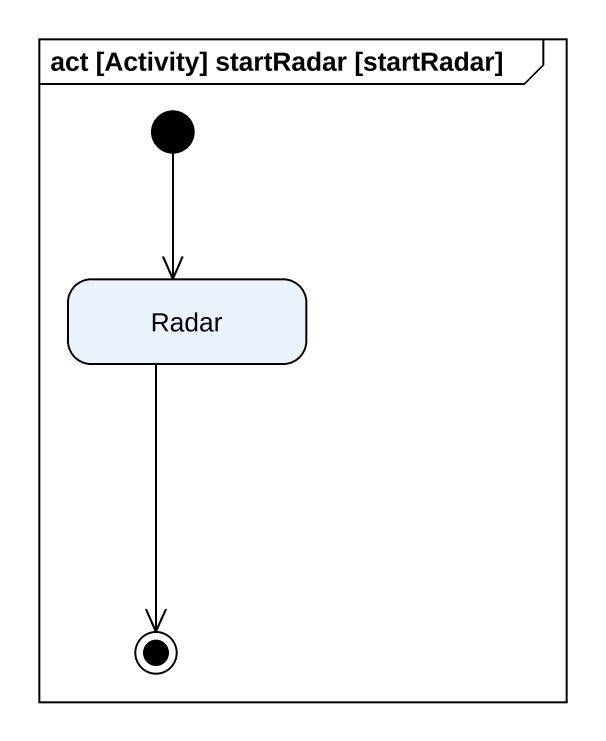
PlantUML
@startuml
mainframe act [Activity] startRadar [startRadar]
hide empty description
state Radar
[*] --> Radar
Radar --> [*]
@enduml
